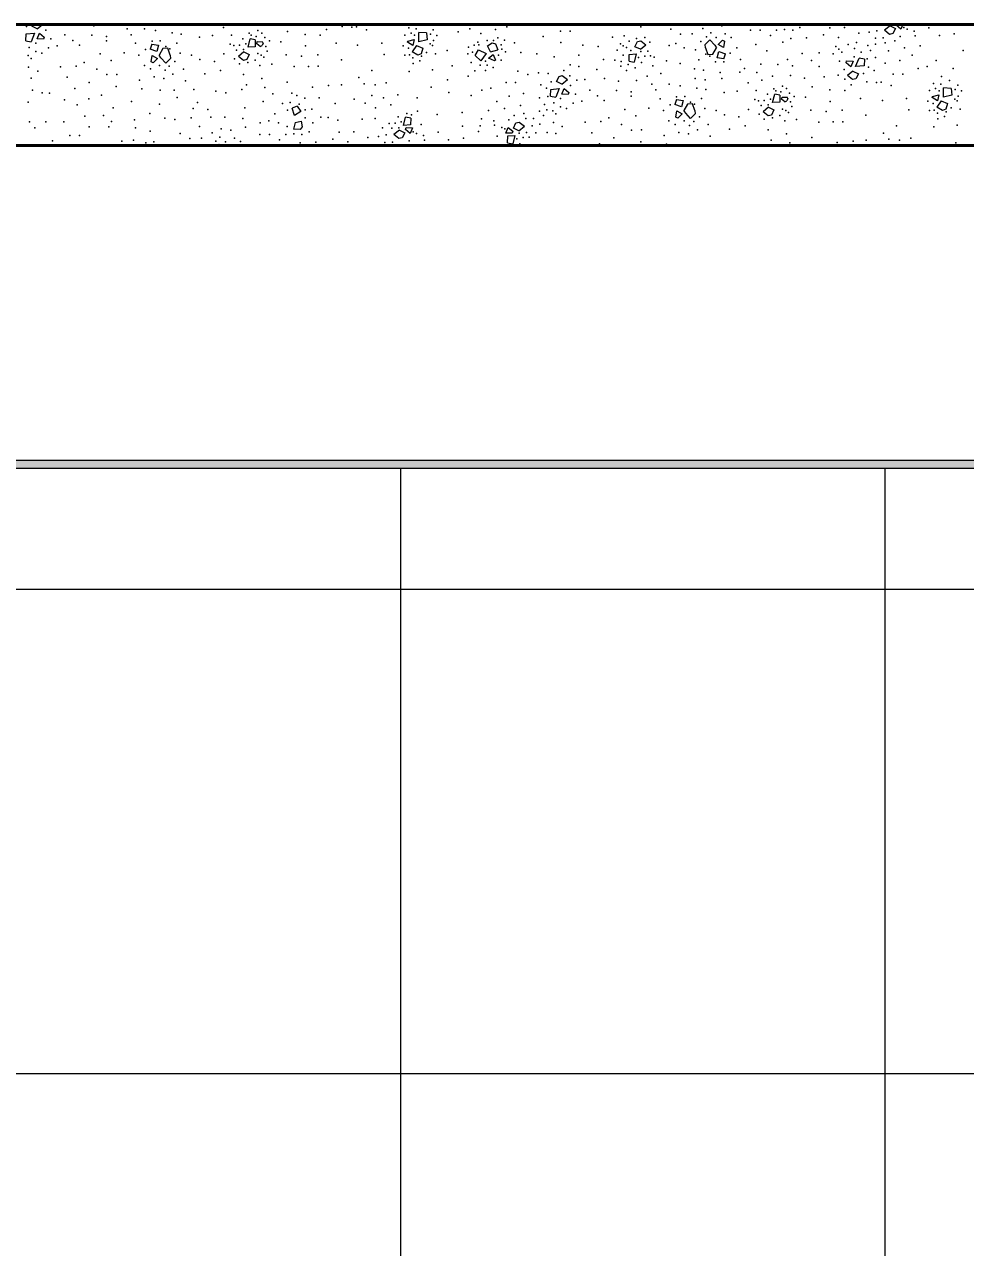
# Model space of a CAD drawing. Header units: metres. Extents: x -1.8 to 75.3, y -2 to 2.8.
# Drawn here: x 64.839 to 66.004, y 0.287 to 1.802 of the extents above; entities that cross this region are included whole.
import ezdxf

# ---------------------------------------------------------------- set-up
doc = ezdxf.new("R2010")
doc.units = ezdxf.units.M
doc.header["$MEASUREMENT"] = 0
for name, color, linetype in [('COTAS CORTE', 7, 'Continuous'), ('FORRO.EXEC', 7, 'Continuous'), ('LAJES.EST', 7, 'Continuous')]:
    doc.layers.add(name, color=color, linetype=linetype)
doc.layers.add('COTAS CORTE_Caneta_No__25', color=7, linetype='Continuous', lineweight=13, true_color=0x982312)
doc.layers.add('PAREDE CONSTRUIR_Caneta_No__97', color=7, linetype='Continuous', lineweight=13, true_color=0x6b6b6b)
for name, color, linetype, lineweight in [('FORRO.EXEC_Caneta_No__241', 7, 'Continuous', 13), ('LAJES.EST_Caneta_No__1', 7, 'Continuous', 40), ('LAJES.EST_Caneta_No__241', 7, 'Continuous', 13)]:
    doc.layers.add(name, color=color, linetype=linetype, lineweight=lineweight)
doc.styles.add('GENERATED_STYLE_1', font='arial.ttf')
doc.dimstyles.new('GENERATED_STYLE__2', dxfattribs={"dimtxt": 0.05, "dimasz": 0.02375, "dimexe": 0.18, "dimexo": 0.267183, "dimgap": 0, "dimtad": 1, "dimzin": 0, "dimdsep": 46, "dimtxsty": 'GENERATED_STYLE_1', "dimblk": 'ARROWHEAD_11', "dimblk1": 'ARROWHEAD_11', "dimblk2": 'ARROWHEAD_11', "dimcen": 0.09, "dimclrd": 256, "dimclre": 256, "dimclrt": 256, "dimadec": 0, "dimazin": 0, "dimtfac": 1, "dimtdec": 4, "dimtmove": 0, "dimatfit": 3, "dimfxl": 0, "dimtolj": 1, "dimtzin": 0, "dimarcsym": 0})

# ---------------------------------------------------------------- blocks, each defined once
blk = doc.blocks.new('*X220', base_point=(101.104, -1.8982))
at = {"layer": 'LAJES.EST_Caneta_No__241', "color": 7, "linetype": 'Continuous', "lineweight": 13}
for p, q in [((64.8404, 1.7816), (64.8407, 1.79)), ((64.8407, 1.79), (64.8511, 1.7909)), ((64.8511, 1.7909), (64.8469, 1.7802)), ((64.8478, 1.7996), (64.8488, 1.8018)), ((64.8544, 1.7964), (64.8478, 1.7996)), ((64.8544, 1.7964), (64.861, 1.8018)), ((64.8544, 1.784), (64.8572, 1.791)), ((64.8572, 1.791), (64.863, 1.7862)), ((65.3272, 1.7803), (65.3269, 1.7917)), ((65.3364, 1.7912), (65.3269, 1.7917)), ((65.3364, 1.7912), (65.3374, 1.7829)), ((65.7798, 1.8018), (65.7796, 1.8011)), ((65.7877, 1.8009), (65.7796, 1.8011)), ((65.7884, 1.8018), (65.7877, 1.8009)), ((65.9107, 1.8001), (65.9039, 1.7945)), ((65.9102, 1.7895), (65.9039, 1.7945)), ((65.9143, 1.7906), (65.9102, 1.7895)), ((65.9107, 1.8001), (65.9174, 1.7969)), ((65.9174, 1.7969), (65.9143, 1.7906)), ((65.9183, 1.8007), (65.9186, 1.8018)), ((65.9241, 1.796), (65.9183, 1.8007)), ((65.9265, 1.8018), (65.9241, 1.796)), ((64.8404, 1.7816), (64.8469, 1.7802)), ((64.8624, 1.7836), (64.8544, 1.784)), ((64.863, 1.7862), (64.8624, 1.7836)), ((64.9965, 1.7775), (64.9942, 1.7712)), ((64.9965, 1.7775), (65.0047, 1.776)), ((65.0047, 1.776), (65.0026, 1.7684)), ((65.1155, 1.7737), (65.118, 1.784)), ((65.1242, 1.7742), (65.1155, 1.7737)), ((65.1245, 1.7826), (65.118, 1.784)), ((65.1245, 1.7826), (65.1242, 1.7742)), ((65.1264, 1.7779), (65.127, 1.7805)), ((65.1304, 1.7746), (65.1264, 1.7779)), ((65.127, 1.7805), (65.1333, 1.7802)), ((65.1304, 1.7746), (65.1332, 1.7756)), ((65.1344, 1.7787), (65.1332, 1.7756)), ((65.1344, 1.7787), (65.1333, 1.7802)), ((65.3132, 1.7797), (65.3133, 1.781)), ((65.3197, 1.7759), (65.3132, 1.7797)), ((65.3133, 1.781), (65.3213, 1.7833)), ((65.3243, 1.7757), (65.319, 1.7678)), ((65.3213, 1.7833), (65.3197, 1.7759)), ((65.3243, 1.7757), (65.3319, 1.7723)), ((65.3374, 1.7829), (65.3272, 1.7803)), ((65.4121, 1.7751), (65.4179, 1.7791)), ((65.4158, 1.7677), (65.4121, 1.7751)), ((65.4179, 1.7791), (65.422, 1.7779)), ((65.422, 1.7779), (65.4249, 1.7704)), ((65.5948, 1.7742), (65.5979, 1.7806)), ((65.6015, 1.7711), (65.5948, 1.7742)), ((65.5979, 1.7806), (65.602, 1.7816)), ((65.6015, 1.7711), (65.6083, 1.7766)), ((65.602, 1.7816), (65.6083, 1.7766)), ((65.6816, 1.777), (65.6874, 1.7826)), ((65.6821, 1.7728), (65.6816, 1.777)), ((65.6821, 1.7728), (65.6851, 1.7644)), ((65.6874, 1.7826), (65.6935, 1.7763)), ((65.6911, 1.7648), (65.6957, 1.7727)), ((65.6935, 1.7763), (65.6957, 1.7727)), ((65.6978, 1.7771), (65.7033, 1.7822)), ((65.7044, 1.7733), (65.6978, 1.7771)), ((65.7033, 1.7822), (65.7058, 1.7812)), ((65.7058, 1.7812), (65.7044, 1.7733)), ((65.0026, 1.7684), (64.9942, 1.7712)), ((64.9955, 1.7554), (64.9969, 1.7632)), ((64.9969, 1.7632), (65.0035, 1.7595)), ((65.0035, 1.7595), (64.998, 1.7544)), ((65.0102, 1.7718), (65.0056, 1.7638)), ((65.0077, 1.7603), (65.0056, 1.7638)), ((65.0138, 1.754), (65.0077, 1.7603)), ((65.0162, 1.7722), (65.0102, 1.7718)), ((65.0196, 1.7596), (65.0138, 1.754)), ((65.0192, 1.7638), (65.0162, 1.7722)), ((65.0192, 1.7638), (65.0196, 1.7596)), ((65.1104, 1.7678), (65.1036, 1.7622)), ((65.1099, 1.7572), (65.1036, 1.7622)), ((65.114, 1.7582), (65.1099, 1.7572)), ((65.1104, 1.7678), (65.1171, 1.7646)), ((65.1171, 1.7646), (65.114, 1.7582)), ((65.326, 1.7638), (65.319, 1.7678)), ((65.3299, 1.7655), (65.326, 1.7638)), ((65.3319, 1.7723), (65.3299, 1.7655)), ((65.3967, 1.7632), (65.4011, 1.7703)), ((65.3967, 1.7632), (65.4037, 1.7568)), ((65.4011, 1.7703), (65.4106, 1.7659)), ((65.4106, 1.7659), (65.4037, 1.7568)), ((65.4133, 1.7599), (65.4193, 1.7645)), ((65.421, 1.7566), (65.4133, 1.7599)), ((65.4158, 1.7677), (65.4249, 1.7704)), ((65.4193, 1.7645), (65.4219, 1.7575)), ((65.4219, 1.7575), (65.421, 1.7566)), ((65.5874, 1.7563), (65.5877, 1.7646)), ((65.5877, 1.7646), (65.5964, 1.7652)), ((65.5964, 1.7652), (65.5939, 1.7549)), ((65.6851, 1.7644), (65.6911, 1.7648)), ((65.6966, 1.7606), (65.6987, 1.7682)), ((65.7048, 1.7591), (65.6966, 1.7606)), ((65.6987, 1.7682), (65.7071, 1.7654)), ((65.7048, 1.7591), (65.7071, 1.7654)), ((65.8681, 1.7495), (65.8724, 1.7602)), ((65.8789, 1.7588), (65.8724, 1.7602)), ((65.8789, 1.7588), (65.8786, 1.7504)), ((64.998, 1.7544), (64.9955, 1.7554)), ((65.5874, 1.7563), (65.5939, 1.7549)), ((65.8562, 1.7542), (65.8569, 1.7568)), ((65.862, 1.7494), (65.8562, 1.7542)), ((65.8569, 1.7568), (65.8649, 1.7564)), ((65.8648, 1.744), (65.858, 1.7384)), ((65.8649, 1.7564), (65.862, 1.7494)), ((65.8648, 1.744), (65.8715, 1.7408)), ((65.8786, 1.7504), (65.8681, 1.7495)), ((65.4976, 1.731), (65.5007, 1.7374)), ((65.5043, 1.7278), (65.4976, 1.731)), ((65.5007, 1.7374), (65.5047, 1.7384)), ((65.5043, 1.7278), (65.5111, 1.7334)), ((65.5047, 1.7384), (65.5111, 1.7334)), ((65.8643, 1.7334), (65.858, 1.7384)), ((65.8684, 1.7344), (65.8643, 1.7334)), ((65.8715, 1.7408), (65.8684, 1.7344)), ((65.4902, 1.713), (65.4905, 1.7214)), ((65.4902, 1.713), (65.4967, 1.7116)), ((65.4905, 1.7214), (65.5009, 1.7223)), ((65.5009, 1.7223), (65.4967, 1.7116)), ((65.5042, 1.7154), (65.507, 1.7224)), ((65.5122, 1.715), (65.5042, 1.7154)), ((65.507, 1.7224), (65.5128, 1.7176)), ((65.5128, 1.7176), (65.5122, 1.715)), ((65.7653, 1.7051), (65.7678, 1.7154)), ((65.7743, 1.714), (65.7678, 1.7154)), ((65.7743, 1.714), (65.774, 1.7056)), ((65.963, 1.7111), (65.9631, 1.7124)), ((65.9631, 1.7124), (65.9712, 1.7147)), ((65.9712, 1.7147), (65.9695, 1.7073)), ((65.977, 1.7117), (65.9767, 1.7231)), ((65.9862, 1.7226), (65.9767, 1.7231)), ((65.9872, 1.7143), (65.977, 1.7117)), ((65.9862, 1.7226), (65.9872, 1.7143)), ((65.1762, 1.7007), (65.1702, 1.698)), ((65.1729, 1.689), (65.1702, 1.698)), ((65.1762, 1.7007), (65.181, 1.6939)), ((65.6463, 1.7089), (65.644, 1.7026)), ((65.6524, 1.6998), (65.644, 1.7026)), ((65.6463, 1.7089), (65.6545, 1.7074)), ((65.6545, 1.7074), (65.6524, 1.6998)), ((65.66, 1.7032), (65.6554, 1.6952)), ((65.666, 1.7036), (65.66, 1.7032)), ((65.669, 1.6952), (65.666, 1.7036)), ((65.7602, 1.6992), (65.7534, 1.6936)), ((65.7602, 1.6992), (65.7669, 1.696)), ((65.774, 1.7056), (65.7653, 1.7051)), ((65.7762, 1.7093), (65.7769, 1.7119)), ((65.7803, 1.706), (65.7762, 1.7093)), ((65.7769, 1.7119), (65.7832, 1.7116)), ((65.7803, 1.706), (65.783, 1.707)), ((65.7842, 1.7101), (65.783, 1.707)), ((65.7842, 1.7101), (65.7832, 1.7116)), ((65.9695, 1.7073), (65.963, 1.7111)), ((65.9741, 1.7071), (65.9688, 1.6992)), ((65.9758, 1.6952), (65.9688, 1.6992)), ((65.9741, 1.7071), (65.9817, 1.7037)), ((65.9797, 1.6969), (65.9758, 1.6952)), ((65.9817, 1.7037), (65.9797, 1.6969)), ((65.181, 1.6939), (65.1729, 1.689)), ((65.1739, 1.6805), (65.1812, 1.6819)), ((65.1812, 1.6819), (65.1826, 1.675)), ((65.308, 1.6768), (65.3105, 1.6871)), ((65.317, 1.6857), (65.3105, 1.6871)), ((65.317, 1.6857), (65.3167, 1.6774)), ((65.6453, 1.6868), (65.6467, 1.6947)), ((65.6478, 1.6858), (65.6453, 1.6868)), ((65.6467, 1.6947), (65.6533, 1.6909)), ((65.6533, 1.6909), (65.6478, 1.6858)), ((65.6576, 1.6917), (65.6554, 1.6952)), ((65.6636, 1.6854), (65.6576, 1.6917)), ((65.6695, 1.691), (65.6636, 1.6854)), ((65.669, 1.6952), (65.6695, 1.691)), ((65.7598, 1.6886), (65.7534, 1.6936)), ((65.7638, 1.6896), (65.7598, 1.6886)), ((65.7669, 1.696), (65.7638, 1.6896)), ((65.1739, 1.6805), (65.1719, 1.6719)), ((65.1799, 1.6717), (65.1719, 1.6719)), ((65.1826, 1.675), (65.1799, 1.6717)), ((65.303, 1.6709), (65.2961, 1.6654)), ((65.303, 1.6709), (65.3096, 1.6677)), ((65.3096, 1.6677), (65.3066, 1.6614)), ((65.3167, 1.6774), (65.308, 1.6768)), ((65.3106, 1.6716), (65.3112, 1.6742)), ((65.3164, 1.6668), (65.3106, 1.6716)), ((65.3112, 1.6742), (65.3192, 1.6738)), ((65.3192, 1.6738), (65.3164, 1.6668)), ((65.4347, 1.6673), (65.4376, 1.6743)), ((65.4427, 1.6669), (65.4347, 1.6673)), ((65.4376, 1.6743), (65.4434, 1.6695)), ((65.4434, 1.6695), (65.4427, 1.6669)), ((65.4443, 1.6733), (65.4474, 1.6797)), ((65.451, 1.6701), (65.4443, 1.6733)), ((65.4474, 1.6797), (65.4515, 1.6807)), ((65.451, 1.6701), (65.4578, 1.6757)), ((65.4515, 1.6807), (65.4578, 1.6757)), ((64.9914, 1.6518), (64.9942, 1.6524)), ((64.9942, 1.6524), (64.9951, 1.6518)), ((65.078, 1.6518), (65.0797, 1.6534)), ((65.0797, 1.6534), (65.0812, 1.6518)), ((65.0942, 1.6518), (65.0955, 1.653)), ((65.0955, 1.653), (65.098, 1.652)), ((65.098, 1.652), (65.098, 1.6518)), ((65.3025, 1.6604), (65.2961, 1.6654)), ((65.3066, 1.6614), (65.3025, 1.6604)), ((65.4369, 1.6553), (65.4372, 1.6637)), ((65.4369, 1.6553), (65.4434, 1.6539)), ((65.4372, 1.6637), (65.4459, 1.6642)), ((65.4459, 1.6642), (65.4434, 1.6539))]:
    blk.add_line(p, q, dxfattribs=at)
for p in [(64.8412, 1.7993), (64.8653, 1.7946), (64.8728, 1.8015), (64.8888, 1.7891), (64.9219, 1.7884), (64.9246, 1.8001), (64.9468, 1.801), (64.966, 1.7965), (64.9709, 1.7891), (64.9872, 1.7962), (65.001, 1.7943), (65.0215, 1.7914), (65.0319, 1.8017), (65.0328, 1.7897), (65.0717, 1.7879), (65.085, 1.798), (65.0952, 1.7884), (65.1022, 1.8012), (65.1168, 1.7908), (65.1195, 1.7883), (65.1277, 1.7941), (65.1328, 1.7911), (65.1644, 1.7929), (65.1865, 1.7894), (65.2047, 1.7885), (65.2126, 1.7955), (65.2321, 1.7992), (65.2442, 1.7985), (65.2499, 1.7989), (65.2622, 1.7949), (65.3097, 1.7884), (65.3149, 1.7974), (65.3174, 1.7909), (65.3219, 1.7883), (65.3238, 1.7964), (65.3347, 1.8009), (65.3415, 1.7898), (65.3449, 1.7952), (65.3493, 1.788), (65.3758, 1.7926), (65.3903, 1.7965), (65.404, 1.7904), (65.422, 1.7957), (65.4361, 1.7987), (65.5025, 1.7935), (65.5144, 1.7936), (65.5815, 1.7878), (65.602, 1.7989), (65.6393, 1.7959), (65.6512, 1.7899), (65.6657, 1.7901), (65.679, 1.7966), (65.6886, 1.7913), (65.7022, 1.7999), (65.7065, 1.79), (65.7377, 1.7947), (65.7498, 1.7947), (65.7625, 1.788), (65.7701, 1.7945), (65.7799, 1.7955), (65.7901, 1.7945), (65.7989, 1.798), (65.8282, 1.7888), (65.8362, 1.7975), (65.8542, 1.7979), (65.8719, 1.7911), (65.8849, 1.7921), (65.8942, 1.794), (65.9279, 1.798), (65.932, 1.796), (65.9407, 1.7933), (65.9417, 1.7878), (65.9586, 1.7975), (65.9718, 1.7879), (65.9901, 1.7901), (64.8443, 1.7731), (64.8529, 1.7786), (64.8683, 1.7729), (64.8712, 1.7841), (64.8792, 1.7753), (64.8985, 1.7819), (64.907, 1.7762), (64.9401, 1.7869), (64.9401, 1.7816), (64.976, 1.7784), (64.9966, 1.7809), (65.0069, 1.7813), (65.0138, 1.7743), (65.0275, 1.7785), (65.0554, 1.7861), (65.0934, 1.7774), (65.0978, 1.7759), (65.105, 1.7763), (65.1091, 1.784), (65.1128, 1.7779), (65.1256, 1.7867), (65.1364, 1.7854), (65.1375, 1.7746), (65.1421, 1.7813), (65.1563, 1.7804), (65.1867, 1.7751), (65.2245, 1.7787), (65.2513, 1.7763), (65.2812, 1.7785), (65.3077, 1.7752), (65.341, 1.7779), (65.3441, 1.7759), (65.3452, 1.7817), (65.3886, 1.7738), (65.3958, 1.7761), (65.4003, 1.7799), (65.4015, 1.7765), (65.4117, 1.7819), (65.4194, 1.782), (65.4248, 1.7851), (65.429, 1.7767), (65.4331, 1.7824), (65.4456, 1.779), (65.4811, 1.787), (65.5031, 1.7794), (65.53, 1.7763), (65.5493, 1.7746), (65.5669, 1.7862), (65.5768, 1.7777), (65.5802, 1.7752), (65.5843, 1.7732), (65.5875, 1.7812), (65.5965, 1.7843), (65.6068, 1.7857), (65.6133, 1.7798), (65.6371, 1.7759), (65.6455, 1.7781), (65.6556, 1.7729), (65.6763, 1.7806), (65.6833, 1.7863), (65.6953, 1.7856), (65.7141, 1.7858), (65.7209, 1.773), (65.7446, 1.7771), (65.7779, 1.7797), (65.788, 1.7843), (65.8074, 1.785), (65.8435, 1.7746), (65.8468, 1.7854), (65.8589, 1.7768), (65.8692, 1.7794), (65.8833, 1.7756), (65.8925, 1.7773), (65.8927, 1.7849), (65.9023, 1.7851), (65.9045, 1.7789), (65.9166, 1.7814), (65.9231, 1.7867), (65.9286, 1.7726), (65.9482, 1.7752), (64.8433, 1.7632), (64.8471, 1.7597), (64.8526, 1.7684), (64.8602, 1.7662), (64.9325, 1.7652), (64.9621, 1.7665), (64.9804, 1.7636), (64.9886, 1.7706), (65.0188, 1.7717), (65.0313, 1.7663), (65.0457, 1.7636), (65.0557, 1.7585), (65.0855, 1.7652), (65.0986, 1.759), (65.1011, 1.7701), (65.1099, 1.7708), (65.1244, 1.7576), (65.1276, 1.7656), (65.1317, 1.7637), (65.1351, 1.7611), (65.1393, 1.7688), (65.1626, 1.7642), (65.1819, 1.7625), (65.2018, 1.764), (65.2311, 1.758), (65.2842, 1.7646), (65.3098, 1.7638), (65.3142, 1.7725), (65.3157, 1.7642), (65.3197, 1.7604), (65.3305, 1.7623), (65.3365, 1.7672), (65.3478, 1.7654), (65.3623, 1.7694), (65.3876, 1.7654), (65.3936, 1.7675), (65.4257, 1.7638), (65.429, 1.7576), (65.4298, 1.7712), (65.4346, 1.7677), (65.4536, 1.7671), (65.4731, 1.7655), (65.4947, 1.7617), (65.5252, 1.7637), (65.5556, 1.7584), (65.5698, 1.7575), (65.5726, 1.77), (65.58, 1.7637), (65.5898, 1.7693), (65.5991, 1.7609), (65.602, 1.7681), (65.6068, 1.7626), (65.6108, 1.7687), (65.6141, 1.7629), (65.6185, 1.7614), (65.6699, 1.7703), (65.6737, 1.7581), (65.6825, 1.7649), (65.6875, 1.7623), (65.7127, 1.766), (65.7253, 1.7582), (65.7582, 1.7692), (65.7836, 1.7582), (65.8019, 1.7659), (65.823, 1.7665), (65.8401, 1.7652), (65.8473, 1.7711), (65.851, 1.7675), (65.8664, 1.7618), (65.8666, 1.772), (65.8749, 1.7673), (65.8823, 1.7591), (65.8863, 1.7693), (65.8925, 1.7608), (65.9089, 1.769), (65.9382, 1.7637), (66.0014, 1.7694), (64.8438, 1.7489), (64.855, 1.744), (64.8832, 1.7493), (64.9026, 1.7501), (64.9127, 1.7547), (64.9281, 1.7463), (64.946, 1.7572), (64.9871, 1.7508), (64.9948, 1.7466), (65.006, 1.751), (65.0127, 1.7453), (65.018, 1.7503), (65.025, 1.756), (65.0355, 1.7465), (65.0738, 1.7558), (65.0814, 1.7446), (65.1051, 1.7531), (65.1154, 1.7545), (65.1303, 1.751), (65.145, 1.7527), (65.1727, 1.7495), (65.1905, 1.7498), (65.2024, 1.7499), (65.2688, 1.7447), (65.3153, 1.7436), (65.3202, 1.7533), (65.3283, 1.7565), (65.3442, 1.7455), (65.3682, 1.7507), (65.3919, 1.7546), (65.3966, 1.7444), (65.4032, 1.7513), (65.4095, 1.7449), (65.4098, 1.7564), (65.4116, 1.7515), (65.4192, 1.7486), (65.4497, 1.744), (65.5067, 1.7449), (65.5145, 1.7519), (65.5254, 1.7495), (65.5475, 1.7459), (65.5771, 1.7502), (65.5777, 1.7559), (65.5842, 1.7448), (65.5863, 1.7521), (65.5951, 1.748), (65.6028, 1.7548), (65.6167, 1.7505), (65.6337, 1.7569), (65.6508, 1.7533), (65.6684, 1.7468), (65.6797, 1.7452), (65.6944, 1.7553), (65.7047, 1.7556), (65.7247, 1.7427), (65.7304, 1.7474), (65.7459, 1.7423), (65.7505, 1.7527), (65.7717, 1.752), (65.79, 1.7505), (65.8134, 1.757), (65.823, 1.7498), (65.848, 1.7563), (65.8539, 1.7458), (65.8841, 1.7489), (65.8911, 1.7447), (65.9048, 1.7538), (65.9229, 1.7573), (65.9456, 1.7474), (65.9567, 1.7498), (65.968, 1.7571), (65.989, 1.7471), (64.8471, 1.7353), (64.8917, 1.7363), (64.9187, 1.7298), (64.9408, 1.7396), (64.9529, 1.7397), (64.981, 1.7329), (64.9991, 1.7367), (65.0112, 1.7348), (65.0223, 1.74), (65.0382, 1.732), (65.0619, 1.7407), (65.1099, 1.7399), (65.1325, 1.7349), (65.164, 1.7304), (65.2529, 1.7359), (65.2593, 1.7284), (65.2866, 1.7296), (65.3627, 1.7333), (65.3883, 1.7379), (65.4352, 1.73), (65.447, 1.7299), (65.462, 1.7399), (65.4751, 1.7419), (65.4872, 1.7412), (65.491, 1.7307), (65.5142, 1.738), (65.5226, 1.7329), (65.5326, 1.7335), (65.5571, 1.7349), (65.5744, 1.7315), (65.5966, 1.7324), (65.6097, 1.7376), (65.6158, 1.728), (65.6269, 1.7409), (65.637, 1.7276), (65.6694, 1.7349), (65.6817, 1.7331), (65.7003, 1.7422), (65.7024, 1.7349), (65.7348, 1.7294), (65.752, 1.7326), (65.7651, 1.7379), (65.7873, 1.7387), (65.8046, 1.7354), (65.8291, 1.7368), (65.8465, 1.7389), (65.8548, 1.7338), (65.878, 1.7412), (65.8819, 1.7306), (65.894, 1.7299), (65.8997, 1.7303), (65.9147, 1.7403), (65.9265, 1.7403), (65.9647, 1.7288), (65.9737, 1.7278), (65.9744, 1.7373), (65.9845, 1.7323), (64.8487, 1.7203), (64.8607, 1.7171), (64.8697, 1.7167), (64.901, 1.7223), (64.9342, 1.7142), (64.9521, 1.7251), (64.9842, 1.7221), (65.0066, 1.7204), (65.024, 1.7205), (65.0486, 1.7212), (65.0758, 1.719), (65.088, 1.7171), (65.1078, 1.7213), (65.1135, 1.727), (65.1365, 1.7237), (65.1464, 1.716), (65.1696, 1.7168), (65.1758, 1.7136), (65.1952, 1.7241), (65.2154, 1.726), (65.2314, 1.727), (65.2688, 1.7139), (65.2728, 1.727), (65.3012, 1.7146), (65.3425, 1.7239), (65.3644, 1.7174), (65.3917, 1.7138), (65.405, 1.7205), (65.4161, 1.7228), (65.4388, 1.7129), (65.4569, 1.7164), (65.478, 1.7271), (65.485, 1.7229), (65.4867, 1.7127), (65.5151, 1.726), (65.521, 1.7155), (65.5387, 1.7205), (65.5484, 1.7133), (65.5717, 1.7198), (65.5899, 1.713), (65.59, 1.7183), (65.6207, 1.7206), (65.6464, 1.7123), (65.6508, 1.7257), (65.6567, 1.7127), (65.6713, 1.7228), (65.6827, 1.7211), (65.7052, 1.7175), (65.7215, 1.7193), (65.745, 1.7198), (65.7589, 1.7154), (65.7666, 1.7222), (65.7694, 1.7197), (65.7754, 1.7181), (65.7775, 1.7255), (65.7826, 1.7225), (65.7862, 1.7168), (65.792, 1.7127), (65.8142, 1.7243), (65.8363, 1.7208), (65.8545, 1.7199), (65.8624, 1.7269), (65.912, 1.7263), (65.9595, 1.7198), (65.9672, 1.7223), (65.9717, 1.7197), (65.9913, 1.7212), (65.9947, 1.7266), (65.995, 1.7131), (65.9991, 1.7194), (64.8433, 1.7054), (64.8884, 1.7082), (64.9041, 1.702), (64.9184, 1.7095), (64.9484, 1.6986), (64.9711, 1.7065), (65.0058, 1.7032), (65.0276, 1.7111), (65.0477, 1.6977), (65.0528, 1.7051), (65.1117, 1.6986), (65.1344, 1.7065), (65.1584, 1.7039), (65.1679, 1.7051), (65.1788, 1.7031), (65.1859, 1.7106), (65.1944, 1.6969), (65.2036, 1.7108), (65.2236, 1.7038), (65.2469, 1.7092), (65.2608, 1.7042), (65.2733, 1.6986), (65.2834, 1.7108), (65.2924, 1.7022), (65.3249, 1.711), (65.4235, 1.7065), (65.4331, 1.6977), (65.4528, 1.7012), (65.4765, 1.711), (65.4828, 1.7025), (65.4941, 1.7045), (65.5025, 1.6998), (65.5027, 1.71), (65.51, 1.6976), (65.5181, 1.7043), (65.529, 1.7067), (65.5568, 1.7076), (65.6119, 1.6979), (65.6258, 1.7098), (65.6384, 1.702), (65.6636, 1.7057), (65.6686, 1.7031), (65.6773, 1.7099), (65.6811, 1.6977), (65.7432, 1.7088), (65.7476, 1.7073), (65.7509, 1.7015), (65.7549, 1.7077), (65.7597, 1.7022), (65.7626, 1.7093), (65.7774, 1.697), (65.7873, 1.706), (65.7891, 1.7002), (65.8061, 1.7118), (65.8365, 1.7065), (65.8743, 1.7101), (65.9012, 1.7077), (65.931, 1.7099), (65.9575, 1.7066), (65.964, 1.7039), (65.9863, 1.6986), (65.9909, 1.7093), (65.9939, 1.7073), (65.9976, 1.6968), (64.9132, 1.6883), (64.9364, 1.6891), (64.975, 1.6838), (64.9938, 1.6915), (65.0125, 1.6858), (65.0247, 1.6839), (65.0449, 1.6862), (65.0659, 1.6963), (65.0695, 1.6869), (65.0869, 1.687), (65.1093, 1.6853), (65.1414, 1.6824), (65.1487, 1.6909), (65.1644, 1.6956), (65.1862, 1.6862), (65.1863, 1.6961), (65.2057, 1.6868), (65.2148, 1.6865), (65.2268, 1.6832), (65.2568, 1.6843), (65.2729, 1.6851), (65.3016, 1.6872), (65.3121, 1.6914), (65.3181, 1.6899), (65.3253, 1.6942), (65.3496, 1.6903), (65.3808, 1.6927), (65.4047, 1.6849), (65.4135, 1.695), (65.4201, 1.6824), (65.4386, 1.6836), (65.4451, 1.6888), (65.4572, 1.6914), (65.4594, 1.6851), (65.469, 1.6854), (65.4765, 1.6945), (65.4816, 1.6889), (65.4858, 1.6962), (65.4931, 1.6946), (65.4969, 1.6911), (65.5625, 1.6861), (65.5823, 1.6966), (65.5959, 1.6886), (65.6302, 1.695), (65.6369, 1.6822), (65.6558, 1.6824), (65.6678, 1.6817), (65.6748, 1.6874), (65.6955, 1.695), (65.7055, 1.6899), (65.7236, 1.6872), (65.7353, 1.6966), (65.7484, 1.6905), (65.7549, 1.6845), (65.7652, 1.6859), (65.7742, 1.6891), (65.7802, 1.6824), (65.7815, 1.6951), (65.7849, 1.6925), (65.7948, 1.6841), (65.8124, 1.6956), (65.8317, 1.6939), (65.8516, 1.6954), (65.8809, 1.6894), (65.934, 1.696), (65.9596, 1.6952), (65.9655, 1.6956), (65.9696, 1.6918), (65.97, 1.6848), (65.9782, 1.6879), (65.9804, 1.6937), (64.8448, 1.6813), (64.8513, 1.6738), (64.8653, 1.6811), (64.8876, 1.6811), (64.9189, 1.6748), (64.9433, 1.6748), (64.9463, 1.6814), (64.9763, 1.6736), (64.9942, 1.6697), (65.0316, 1.6667), (65.0553, 1.6754), (65.0712, 1.6674), (65.0823, 1.6726), (65.0944, 1.6707), (65.1125, 1.6745), (65.1307, 1.68), (65.1531, 1.6801), (65.1642, 1.6753), (65.1911, 1.6688), (65.1956, 1.6801), (65.2284, 1.6683), (65.2464, 1.6688), (65.282, 1.6736), (65.2903, 1.6791), (65.2936, 1.6733), (65.2976, 1.6794), (65.3024, 1.6739), (65.3053, 1.6811), (65.3201, 1.6688), (65.3242, 1.6668), (65.33, 1.6778), (65.3509, 1.6683), (65.381, 1.6756), (65.4011, 1.6692), (65.4031, 1.676), (65.421, 1.677), (65.4297, 1.6743), (65.4338, 1.6723), (65.4515, 1.6671), (65.4603, 1.6678), (65.4675, 1.6762), (65.472, 1.6674), (65.4768, 1.6782), (65.4862, 1.6678), (65.4937, 1.6804), (65.4969, 1.6667), (65.5048, 1.6754), (65.533, 1.6807), (65.5415, 1.6677), (65.5524, 1.6815), (65.5779, 1.6777), (65.5906, 1.671), (65.6027, 1.6711), (65.6446, 1.678), (65.6489, 1.6681), (65.6625, 1.6767), (65.6721, 1.6714), (65.6854, 1.6779), (65.7117, 1.6721), (65.7312, 1.676), (65.7597, 1.6714), (65.8225, 1.6809), (65.8403, 1.6812), (65.8522, 1.6813), (65.9027, 1.6673), (65.9186, 1.6761), (65.9651, 1.675), (65.994, 1.6769), (64.8734, 1.6578), (64.8947, 1.6643), (64.9066, 1.6644), (64.9591, 1.657), (64.9738, 1.6586), (64.9797, 1.652), (64.9888, 1.6552), (64.999, 1.6565), (65.0434, 1.6607), (65.058, 1.6609), (65.0755, 1.6571), (65.0808, 1.6621), (65.0875, 1.6564), (65.0987, 1.6608), (65.1064, 1.6566), (65.13, 1.6655), (65.1421, 1.6656), (65.1547, 1.6589), (65.1624, 1.6653), (65.1721, 1.6663), (65.1803, 1.6551), (65.1823, 1.6654), (65.1996, 1.6558), (65.2205, 1.6596), (65.239, 1.6562), (65.2641, 1.6619), (65.2772, 1.6629), (65.2849, 1.6557), (65.2865, 1.6649), (65.2946, 1.656), (65.3088, 1.6522), (65.3153, 1.6575), (65.333, 1.6641), (65.3339, 1.6586), (65.364, 1.6587), (65.3824, 1.6609), (65.4239, 1.6633), (65.4486, 1.66), (65.4523, 1.6539), (65.4564, 1.6617), (65.4636, 1.662), (65.5508, 1.6537), (65.5685, 1.6612), (65.6019, 1.6565), (65.6308, 1.6643), (65.634, 1.6535), (65.6564, 1.6518), (65.661, 1.6662), (65.6738, 1.6519), (65.688, 1.6634), (65.6984, 1.6526), (65.7576, 1.6527), (65.7633, 1.6584), (65.7824, 1.6663), (65.7864, 1.6551), (65.8138, 1.6618), (65.8451, 1.6555), (65.8652, 1.6574), (65.8813, 1.6584), (65.9092, 1.6598), (65.9226, 1.6584), (65.9364, 1.661), (65.9923, 1.6553)]:
    blk.add_point(p, dxfattribs=at)
blk = doc.blocks.new('*D222', base_point=(101.104, -1.8982))
at = {"layer": 'COTAS CORTE_Caneta_No__25', "linetype": 'Continuous', "lineweight": 13, "true_color": 0x982312}
for points in [[(63.7584, 1.2518), (63.7589, 1.2494), (63.7602, 1.2473), (63.7622, 1.246), (63.7646, 1.2455), (63.767, 1.246), (63.7691, 1.2473), (63.7704, 1.2494), (63.7709, 1.2518), (63.7704, 1.2541), (63.7691, 1.2562), (63.767, 1.2575), (63.7646, 1.258), (63.7622, 1.2575), (63.7602, 1.2562), (63.7589, 1.2541)], [(63.7584, -1.8982), (63.7589, -1.9006), (63.7602, -1.9027), (63.7622, -1.904), (63.7646, -1.9045), (63.767, -1.904), (63.7691, -1.9027), (63.7704, -1.9006), (63.7709, -1.8982), (63.7704, -1.8959), (63.7691, -1.8938), (63.767, -1.8925), (63.7646, -1.892), (63.7622, -1.8925), (63.7602, -1.8938), (63.7589, -1.8959)]]:
    blk.add_hatch(color=24, dxfattribs=at).paths.add_polyline_path(points)
at = {"layer": 'COTAS CORTE_Caneta_No__25', "color": 24, "linetype": 'Continuous', "lineweight": 13, "true_color": 0x982312}
for p, q in [((63.7584, 1.2518), (63.7412, 1.2518)), ((63.7646, -1.892), (63.7646, 1.2455)), ((64.0318, 1.2518), (63.7709, 1.2518)), ((63.7584, -1.8982), (63.7412, -1.8982)), ((63.7646, -1.9107), (63.7646, -1.9045)), ((64.0318, -1.8982), (63.7709, -1.8982))]:
    blk.add_line(p, q, dxfattribs=at)
for centre in [(63.7646, 1.2518), (63.7646, -1.8982)]:
    blk.add_circle(centre, 0.00625, dxfattribs=at)
at = {"layer": 'COTAS CORTE_Caneta_No__25', "color": 24, "lineweight": 13, "true_color": 0x982312, "char_height": 0.05, "attachment_point": 7, "rotation": 90, "style": 'GENERATED_STYLE_1'}
for s, insert in [('\\A1;{\\pql;\\fArial|b0|i0|c0|p0;\\W1.000000;0,01}', (63.7546, 1.112)), ('\\A1;{\\pql;\\fArial|b0|i0|c0|p0;\\W1.000000;3,15}', (63.7546, -0.4567))]:
    blk.add_mtext(s, dxfattribs=dict(at, insert=insert))
blk = doc.blocks.new('ARROWHEAD_11')
at = {"color": 0, "linetype": 'Continuous', "lineweight": 0}
blk.add_line((0, 0), (-1, 0), dxfattribs=at)
at = {"color": 0, "linetype": 'Continuous', "lineweight": 0, "const_width": 0.25, "flags": 128}
blk.add_lwpolyline([(-0.125, 0, 1), (0.125, 0, 1)], format="xyb", close=True, dxfattribs=at)
blk = doc.blocks.new('*D223', base_point=(101.104, -1.8982))
at = {"layer": 'COTAS CORTE_Caneta_No__25', "linetype": 'Continuous', "lineweight": 13, "true_color": 0x982312}
for points in [[(63.7584, 1.2618), (63.7589, 1.2594), (63.7602, 1.2573), (63.7622, 1.256), (63.7646, 1.2555), (63.767, 1.256), (63.7691, 1.2573), (63.7704, 1.2594), (63.7709, 1.2618), (63.7704, 1.2641), (63.7691, 1.2662), (63.767, 1.2675), (63.7646, 1.268), (63.7622, 1.2675), (63.7602, 1.2662), (63.7589, 1.2641)], [(63.7584, 1.2518), (63.7589, 1.2494), (63.7602, 1.2473), (63.7622, 1.246), (63.7646, 1.2455), (63.767, 1.246), (63.7691, 1.2473), (63.7704, 1.2494), (63.7709, 1.2518), (63.7704, 1.2541), (63.7691, 1.2562), (63.767, 1.2575), (63.7646, 1.258), (63.7622, 1.2575), (63.7602, 1.2562), (63.7589, 1.2541)]]:
    blk.add_hatch(color=24, dxfattribs=at).paths.add_polyline_path(points)
at = {"layer": 'COTAS CORTE_Caneta_No__25', "color": 24, "linetype": 'Continuous', "lineweight": 13, "true_color": 0x982312}
for p, q in [((63.7584, 1.2618), (63.7412, 1.2618)), ((64.0318, 1.2618), (63.7709, 1.2618)), ((63.7584, 1.2518), (63.7412, 1.2518)), ((63.7646, 1.2518), (63.7646, 1.2555)), ((64.0318, 1.2518), (63.7709, 1.2518))]:
    blk.add_line(p, q, dxfattribs=at)
for centre in [(63.7646, 1.2618), (63.7646, 1.2518)]:
    blk.add_circle(centre, 0.00625, dxfattribs=at)
blk = doc.blocks.new('*D224', base_point=(101.104, -1.8982))
at = {"layer": 'COTAS CORTE_Caneta_No__25', "linetype": 'Continuous', "lineweight": 13, "true_color": 0x982312}
for points in [[(63.7584, 1.6518), (63.7589, 1.6494), (63.7602, 1.6473), (63.7622, 1.646), (63.7646, 1.6455), (63.767, 1.646), (63.7691, 1.6473), (63.7704, 1.6494), (63.7709, 1.6518), (63.7704, 1.6541), (63.7691, 1.6562), (63.767, 1.6575), (63.7646, 1.658), (63.7622, 1.6575), (63.7602, 1.6562), (63.7589, 1.6541)], [(63.7584, 1.2618), (63.7589, 1.2594), (63.7602, 1.2573), (63.7622, 1.256), (63.7646, 1.2555), (63.767, 1.256), (63.7691, 1.2573), (63.7704, 1.2594), (63.7709, 1.2618), (63.7704, 1.2641), (63.7691, 1.2662), (63.767, 1.2675), (63.7646, 1.268), (63.7622, 1.2675), (63.7602, 1.2662), (63.7589, 1.2641)]]:
    blk.add_hatch(color=24, dxfattribs=at).paths.add_polyline_path(points)
at = {"layer": 'COTAS CORTE_Caneta_No__25', "color": 24, "linetype": 'Continuous', "lineweight": 13, "true_color": 0x982312}
for p, q in [((63.7584, 1.6518), (63.7412, 1.6518)), ((63.7646, 1.658), (63.7646, 1.6643)), ((64.0318, 1.6518), (63.7709, 1.6518)), ((63.7646, 1.268), (63.7646, 1.6455)), ((63.7584, 1.2618), (63.7412, 1.2618)), ((64.0318, 1.2618), (63.7709, 1.2618))]:
    blk.add_line(p, q, dxfattribs=at)
for centre in [(63.7646, 1.6518), (63.7646, 1.2618)]:
    blk.add_circle(centre, 0.00625, dxfattribs=at)
at = {"layer": 'COTAS CORTE_Caneta_No__25', "color": 24, "lineweight": 13, "true_color": 0x982312, "insert": (63.7546, 1.39), "char_height": 0.05, "attachment_point": 7, "rotation": 90, "style": 'GENERATED_STYLE_1'}
blk.add_mtext('\\A1;{\\pql;\\fArial|b0|i0|c0|p0;\\W1.000000;0,39}', dxfattribs=at)

msp = doc.modelspace()

# ---------------------------------------------------------------- hatches: boundary and pattern name
at = {"layer": 'FORRO.EXEC', "linetype": 'Continuous', "lineweight": 0, "true_color": 0xffffff}
msp.add_hatch(color=7, dxfattribs=at).paths.add_polyline_path([(68.3043, 1.2618), (64.0038, 1.2618), (64.0038, 1.2518), (68.3043, 1.2518)])
at = {"layer": 'PAREDE CONSTRUIR_Caneta_No__97', "linetype": 'Continuous', "lineweight": 13, "true_color": 0x6b6b6b}
h = msp.add_hatch(dxfattribs=at)
h.set_pattern_fill('Ceramica_60_x_60_000e', color=251, style=0, pattern_type=2)
h.set_pattern_definition([(360, (68.3043, -1.89824), (0, 0.6), []), (90, (68.3043, -1.89824), (-0.6, 0), [])])
h.paths.add_polyline_path([(68.3043, 1.2518), (64.0038, 1.2518), (64.0038, 0.3218), (64.0228, 0.3218), (64.0228, -1.8982), (68.3043, -1.8982), (68.3043, -1.0982), (68.0581, -1.0982), (68.0581, -1.1532), (67.8971, -1.1532), (67.8971, -1.1582), (67.8974, -1.1582), (67.8971, -1.1585), (67.8971, -1.1882), (67.8151, -1.1882), (67.8151, -1.1585), (67.8147, -1.1582), (67.8151, -1.1582), (67.8151, -1.1532), (67.6541, -1.1532), (67.6541, -1.0982), (66.2043, -1.0982), (66.2043, -0.8982), (67.8471, -0.8982), (67.8471, -0.8142), (67.8471, -0.8033), (67.8471, -0.7721), (67.8484, -0.7676), (67.8517, -0.7644), (67.8562, -0.7632), (67.8607, -0.7645), (67.864, -0.7679), (67.8651, -0.7724), (67.8651, -0.8034), (67.8651, -0.8142), (67.8651, -0.8982), (68.3043, -0.8982), (68.3043, 0.2618), (68.2943, 0.2618), (68.2943, 1.1218), (68.2943, 1.1418), (68.3043, 1.1418)])

# ---------------------------------------------------------------- linework, layer by layer
at = {"layer": 'FORRO.EXEC_Caneta_No__241', "color": 7, "linetype": 'Continuous', "lineweight": 13}
for p, q in [((68.3043, 1.2618), (64.0038, 1.2618)), ((68.3043, 1.2518), (64.0038, 1.2518))]:
    msp.add_line(p, q, dxfattribs=at)
at = {"layer": 'LAJES.EST_Caneta_No__1', "color": 7, "linetype": 'Continuous', "lineweight": 40}
for p, q in [((68.3043, 1.8018), (63.8638, 1.8018)), ((68.3043, 1.6518), (63.8638, 1.6518))]:
    msp.add_line(p, q, dxfattribs=at)

# ---------------------------------------------------------------- block references
at = {"layer": 'LAJES.EST', "lineweight": 0}
msp.add_blockref('*X220', (101.104, -1.8982), dxfattribs=at)

# ---------------------------------------------------------------- dimensions: what is measured, and where the dimension line sits
at = {"layer": 'COTAS CORTE', "color": 24, "linetype": 'Continuous', "lineweight": 13, "true_color": 0x982312}
for base, p1, p2, picture, middle in [((63.7646, 1.6518), (66.1541, 1.2618), (63.8638, 1.6518), '*D224', (63.7296, 1.4548)), ((63.7646, 1.2518), (66.2541, -1.8982), (66.1541, 1.2518), '*D222', (63.7296, -0.392)), ((63.7646, 1.2618), (66.1541, 1.2518), (66.1541, 1.2618), '*D223', (63.7296, 1.1768))]:
    dim = msp.add_linear_dim(base=base, p1=p1, p2=p2, angle=90, dimstyle='GENERATED_STYLE__2', dxfattribs=at)
    dim.commit()
    dim.dimension.update_dxf_attribs({"geometry": picture, "text_midpoint": middle, "dimtype": 160, "text_rotation": 90})

doc.saveas('drawing.dxf')
